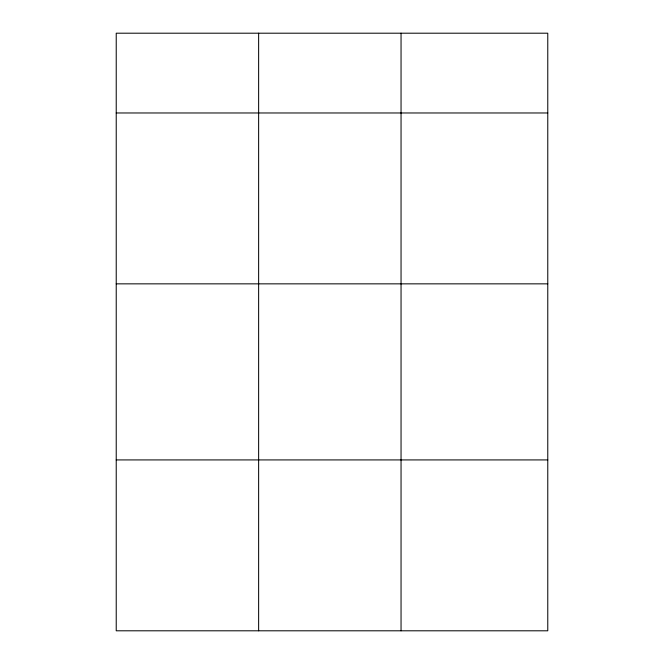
<?xml version="1.0" encoding="UTF-8"?>
<svg xmlns="http://www.w3.org/2000/svg" width="664" height="664" viewBox="0 0 664 664"><rect width="100%" height="100%" fill="white"/><g stroke="black" fill="none" stroke-linecap="round" stroke-linejoin="round"><path stroke-width="1" d="M547.775 283.852L547.775 33.2L116.225 33.2L116.225 630.8L547.775 630.8L547.775 283.852L116.225 283.852M116.225 112.971L547.775 112.971M116.225 459.92L547.775 459.92M401.048 33.2L401.048 630.8M258.636 33.2L258.636 630.8"/></g></svg>
